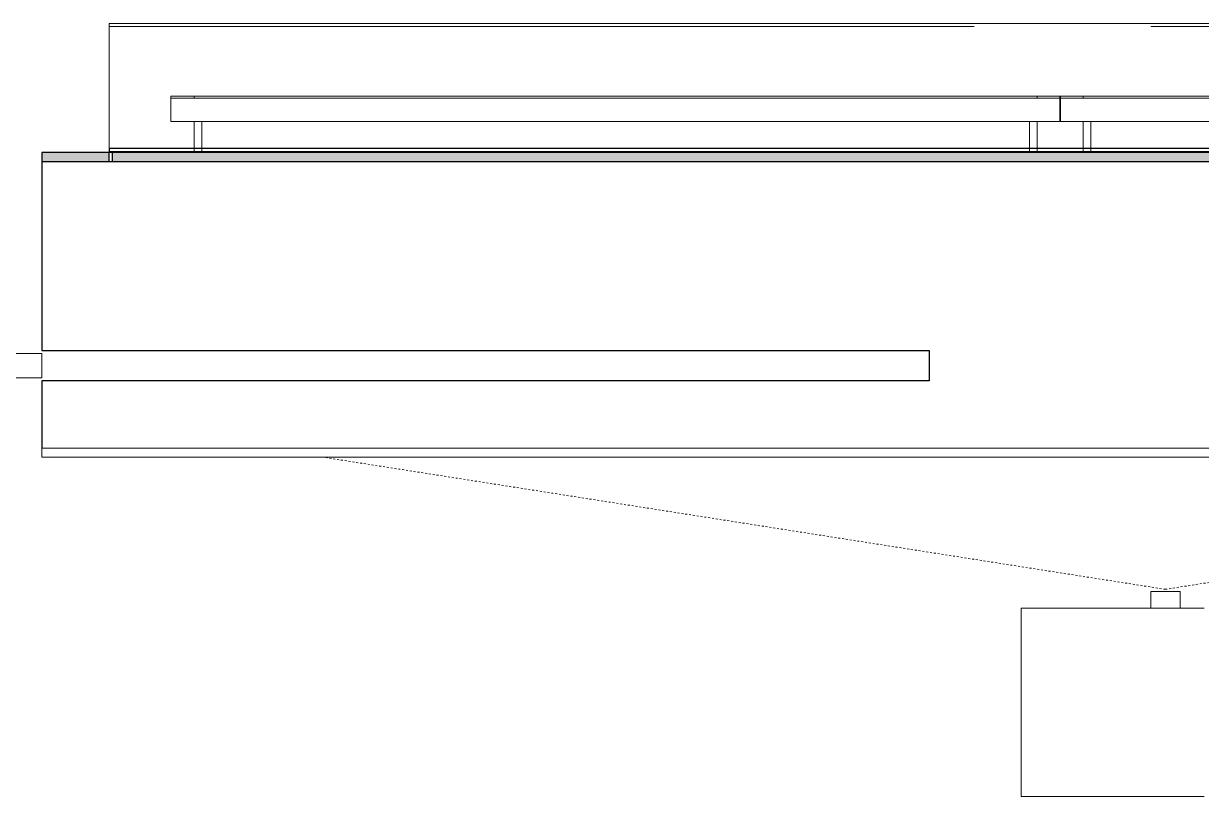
# Model space of a CAD drawing. Header units: millimetres. Extents: x -64292 to 329, y -3854 to 56761.
# Drawn here: x -3916 to -1985, y 49412 to 50680 of the extents above; entities that cross this region are included whole.
import ezdxf

# ---------------------------------------------------------------- set-up
doc = ezdxf.new("R2010")
doc.units = ezdxf.units.MM
doc.header["$MEASUREMENT"] = 0
doc.linetypes.add('Dash', pattern=[6.35, 3.175, -3.175])
for name, color, linetype, lineweight in [('A-DETL-GENF', 92, 'Continuous', 13), ('A-DOOR', 31, 'Continuous', 13), ('A-WALL-PATT', 111, 'Continuous', 13), ('E-ELEC-EQPM', 71, 'Continuous', 13), ('I-WALL', 2, 'Continuous', 13), ('Q-CASE', 31, 'Continuous', 13)]:
    doc.layers.add(name, color=color, linetype=linetype, lineweight=lineweight)

# ---------------------------------------------------------------- blocks, each defined once
blk = doc.blocks.new('Cavity Sliding_Single_DOR - 2650h x 1455mm-3433906-GA PLAN - LEVEL 11')
at = {"layer": 'A-DETL-GENF'}
for p, q in [((-532.5, -175), (-332.5, -175)), ((-332.5, -175), (-389.1, -231.6))]:
    blk.add_line(p, q, dxfattribs=at)
at = {"layer": 'A-DOOR'}
for p, q in [((-1160, 20), (295, 20)), ((-1160, -20), (-1160, 20)), ((295, 20), (295, -20)), ((295, -20), (-1160, -20))]:
    blk.add_line(p, q, dxfattribs=at)
blk = doc.blocks.new('BVN_Electrical Fixtures_Fixed Screen - SCR-001_1-10511138-GA PLAN - LEVEL 11')
at = {"layer": 'E-ELEC-EQPM'}
for p, q in [((-272, 88.9), (-272, 92.3)), ((1186.7, 92.3), (-272, 92.3)), ((-272, 50.8), (-272, 88.9)), ((-272, 88.9), (-234, 88.9)), ((-272, 88.9), (1186.7, 88.9)), ((-272, 50.8), (-272, 88.9)), ((1186.7, 88.9), (-272, 88.9)), ((-272, 88.9), (-272, 50.8)), ((-234, 88.9), (-234, 92.3)), ((-234, 92.3), (1148.6, 92.3)), ((1148.6, 92.3), (1148.6, 88.9)), ((1148.6, 88.9), (1186.7, 88.9)), ((1186.7, 92.3), (1186.7, 88.9)), ((1186.7, 88.9), (1186.7, 50.8)), ((1186.7, 88.9), (1186.7, 50.8)), ((1186.7, 50.8), (1186.7, 88.9)), ((-234, 50.8), (-272, 50.8)), ((-221.2, 50.8), (-272, 50.8)), ((-272, 50.8), (1186.7, 50.8)), ((-234, 0), (-234, 50.8)), ((-221.2, 0), (-221.2, 50.8)), ((1135.9, 50.8), (-221.2, 50.8)), ((1135.9, 50.8), (1135.9, 0)), ((1186.7, 50.8), (1135.9, 50.8)), ((1148.6, 50.8), (1148.6, 0)), ((1186.7, 50.8), (1148.6, 50.8)), ((1148.6, 0), (-234, 0)), ((1135.9, 0), (-221.2, 0)), ((905.9, 0), (-92.8, 0))]:
    blk.add_line(p, q, dxfattribs=at)
blk = doc.blocks.new('FFE_PRO-001_Projector_Ceiling mounted - PRO-001-9899647-GA PLAN - LEVEL 11')
at = {"layer": 'E-ELEC-EQPM'}
for p, q in [((-150, 160.1), (150, 160.1)), ((150, 160.1), (150, -148.7)), ((150, -148.7), (-150, -148.7)), ((-110.9, -176.1), (-110.9, -148.7)), ((-62.9, -148.7), (-62.9, -176.1)), ((-62.9, -176.1), (-110.9, -176.1))]:
    blk.add_line(p, q, dxfattribs=at)
at = {"layer": 'E-ELEC-EQPM', "linetype": 'Dash'}
for q in [(-1467.8, -396.6), (1295, -396.6)]:
    blk.add_line((-86.4, -179.8), q, dxfattribs=at)
blk = doc.blocks.new('BVN_Project Room South Shelf - Project Room Cover Plate _ Shelf-10556639-GA PLAN - LEVEL 11')
at = {"layer": 'Q-CASE'}
for p, q in [((-1515.3, -93.5), (-1515.3, -88.5)), ((1604.7, -88.5), (-1515.3, -88.5)), ((-1515.3, -293.5), (-1515.3, -93.5)), ((-96.8, -93.5), (-1515.3, -93.5)), ((1604.7, -93.5), (193.2, -93.5))]:
    blk.add_line(p, q, dxfattribs=at)
at = {"layer": 'Q-CASE', "lineweight": 30}
for p, q in [((-1515.3, -293.5), (-1515.3, -298.5)), ((1604.7, -293.5), (-1515.3, -293.5)), ((-1515.3, -298.5), (1604.7, -298.5))]:
    blk.add_line(p, q, dxfattribs=at)

msp = doc.modelspace()

# ---------------------------------------------------------------- hatches: boundary and pattern name
at = {"layer": 'A-WALL-PATT'}
for points in [[(-3886.2, 50453.4), (-3886.2, 50468.4), (-3776.2, 50468.4), (-3776.2, 50453.4)], [(-3771.2, 50453.4), (-3771.2, 50468.4), (-899.9, 50468.4), (-899.9, 50453.4), (-2431.2, 50453.4), (-3071.7, 50453.4)]]:
    msp.add_hatch(color=256, dxfattribs=at).paths.add_polyline_path(points)

# ---------------------------------------------------------------- linework, layer by layer
at = {"layer": 'I-WALL', "lineweight": 30}
for p, q in [((-3886.2, 50468.4), (-3886.2, 50143.5)), ((-3776.2, 50468.4), (-3886.2, 50468.4)), ((-3776.2, 50453.4), (-3776.2, 50468.4)), ((-286.2, 50468.4), (-3771.2, 50468.4)), ((-3771.2, 50468.4), (-3771.2, 50453.4)), ((-3886.2, 50453.4), (-286.2, 50453.4)), ((-3886.2, 50143.5), (-2431.2, 50143.5)), ((-2431.2, 50143.5), (-2431.2, 50093.5)), ((-2431.2, 50093.5), (-3886.2, 50093.5)), ((-3886.2, 50093.5), (-3886.2, 49983.4))]:
    msp.add_line(p, q, dxfattribs=at)
at = {"layer": 'I-WALL'}
for p, q in [((-3776.2, 50468.4), (-3771.2, 50468.4)), ((-3886.2, 49983.4), (-286.2, 49983.4)), ((-3886.2, 49968.4), (-3886.2, 49983.4)), ((-286.2, 49968.4), (-3886.2, 49968.4))]:
    msp.add_line(p, q, dxfattribs=at)

# ---------------------------------------------------------------- block references
at = {"layer": 'A-DOOR'}
msp.add_blockref('Cavity Sliding_Single_DOR - 2650h x 1455mm-3433906-GA PLAN - LEVEL 11', (-4181.2, 50118.5), dxfattribs=at)
at = {"layer": 'E-ELEC-EQPM'}
for p in [(-3402.8, 50468.4), (-1945, 50468.4)]:
    msp.add_blockref('BVN_Electrical Fixtures_Fixed Screen - SCR-001_1-10511138-GA PLAN - LEVEL 11', p, dxfattribs=at)
at = {"layer": 'E-ELEC-EQPM', "rotation": 180}
msp.add_blockref('FFE_PRO-001_Projector_Ceiling mounted - PRO-001-9899647-GA PLAN - LEVEL 11', (-2130.4, 49571.8), dxfattribs=at)
at = {"layer": 'Q-CASE'}
msp.add_blockref('BVN_Project Room South Shelf - Project Room Cover Plate _ Shelf-10556639-GA PLAN - LEVEL 11', (-2260.9, 50768.4), dxfattribs=at)

doc.saveas('drawing.dxf')
